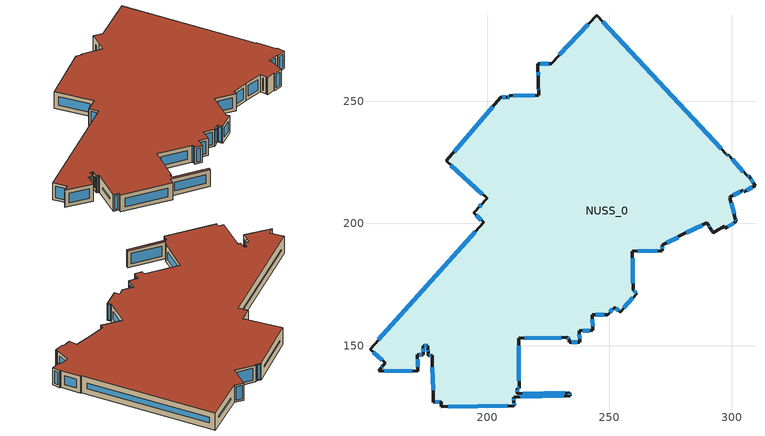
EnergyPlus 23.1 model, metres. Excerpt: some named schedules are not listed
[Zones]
NUSS_0
 floor outside (90.1-2019 Nonresidential CZ 0 Exterior Floor (Mass)): 212.43,130.4 233.89,130.82 233.92,129.52 210.98,129.03 211,126.92 211.06,125.4 181.29,125.03 181.34,127.05 178.02,126.95 177.53,146.03 175.88,145.98 175.81,150.01 173.82,149.97 173.85,146.31 171.54,146.22 171.71,139.51 155.67,139.72 158.32,142.97 152.12,148.59 198.61,200.5 194.57,204.29 199.98,210.22 183.21,225.63 205.69,251.58 208.18,251.55 209,251.56 209.01,252.18 221.12,252.46 220.8,265.38 226.17,265.28 244.76,285.19 298.17,227.85 298.54,228.11 306.54,219.26 307.05,219.42 309.58,215.47 305.01,212.9 304.72,213.67 299.39,210.87 299.23,210.58 301.6,201.94 301.92,200.86 297.34,198.08 297.01,198.79 293.62,196.86 292.45,196.22 291.76,197.36 289.93,200.26 279.66,195.3 271.88,191.21 271.7,191.2 271.74,188.78 259.45,188.7 259.71,172.76 261.27,171.35 254.37,163.77 252.13,165.79 249.38,162.71 243.03,162.64 243.22,156.25 237.74,156.15 237.86,151.38 233.6,151.34 233.59,152.69 232.87,153.4 212.9,153.09 213.06,132.59 212.4,132.59 z3.6
 wall outside (90.1-2019 Nonresidential CZ 0 Exterior Wall (Mass)): 297.01,198.79 297.34,198.08 301.92,200.86 301.6,201.94 299.23,210.58 299.39,210.87 304.72,213.67 305.01,212.9 309.58,215.47 307.05,219.42 306.54,219.26 298.54,228.11 298.17,227.85 244.76,285.19 226.17,265.28 220.8,265.38 221,257.15 221.12,252.46 209.01,252.18 209,251.56 208.18,251.55 205.69,251.58 183.21,225.63 199.98,210.22 194.57,204.29 198.61,200.5 152.12,148.59 158.32,142.97 155.67,139.72 171.71,139.51 171.54,146.22 173.85,146.31 173.82,149.97 175.81,150.01 175.88,145.98 177.53,146.03 178.02,126.95 181.34,127.05 181.29,125.03 211.06,125.4 211,126.92 210.98,129.03 233.92,129.52 233.89,130.82 212.43,130.4 212.4,132.59 213.06,132.59 212.9,153.09 232.87,153.4 233.59,152.69 233.6,151.34 237.86,151.38 237.74,156.15 243.22,156.25 243.03,162.64 249.38,162.71 252.13,165.79 254.37,163.77 261.27,171.35 259.71,172.76 259.45,188.7 271.74,188.78 271.7,191.2 271.88,191.21 279.66,195.3 289.93,200.26 291.76,197.36 292.45,196.22 z3.6:14.43; 292.45,196.22,3.6 293.62,196.86,3.6 297.01,198.79,3.6 297.01,198.79,14.43 293.62,196.86,14.43 292.45,196.22,14.43
 window (SinglePaneClr): 212.42,131.11 212.41,131.87 z4.32:13.71; 212.6,132.59 212.87,132.59 z3.79:14.24; 213.04,135.68 212.92,150 z6.69:11.34; 215.41,153.13 230.35,153.36 z6.12:11.91; 233.08,153.19 233.38,152.89 z3.89:14.14; 233.59,152.05 233.6,151.98 z4.24:13.8; 234.67,151.35 236.79,151.37 z4.67:13.36; 237.82,152.8 237.78,154.74 z5.02:13.01; 239.04,156.18 241.93,156.23 z4.9:13.13; 243.17,158.02 243.09,160.87 z5.37:12.66; 244.48,162.66 247.94,162.7 z5.04:12.99; 250.22,163.65 251.3,164.85 z4.86:13.17; 252.73,165.25 253.78,164.31 z4.4:13.63; 255.97,165.53 259.67,169.59 z5.98:12.05; 260.92,171.67 260.06,172.44 z4.08:13.95; 259.66,175.64 259.5,185.83 z6.47:11.56; 261.57,188.72 269.62,188.77 z5.71:12.32; 271.72,189.57 271.71,190.42 z4.39:13.65; 271.75,191.2 271.82,191.21 z3.65:14.38; 273.45,192.03 278.08,194.47 z5.38:12.65; 281.5,196.19 288.09,199.37 z5.64:12.39; 290.78,198.92 290.91,198.71 z5.19:12.84; 292.09,196.82 292.13,196.76 / 172.17,146.25 173.22,146.29 z4.23:13.8; 297.16,198.45 297.18,198.41 z3.97:14.06; 298.43,198.74 300.83,200.2 z4.88:13.15; 301.81,201.23 301.71,201.57 z3.98:14.05; 301.01,204.07 299.81,208.45 z5.81:12.22; 299.29,210.68 299.34,210.77 z3.72:14.31; 300.62,211.52 303.49,213.03 z4.99:13.04; 304.86,213.31 304.87,213.27 z3.99:14.04; 306.1,213.52 308.48,214.86 z4.86:13.18; 308.82,216.65 307.8,218.25 z5:13.03; 306.93,219.38 306.67,219.3 z3.73:14.3; 304.82,221.16 300.26,226.21 z6.17:11.86; 298.45,228.05 298.26,227.91 z3.71:14.32; 295.7,230.5 247.23,282.53 z7.23:10.81; 241.36,281.54 229.57,268.92 z8.59:9.44; 225.14,265.3 221.83,265.36 z4.63:13.4; 220.89,261.85 220.92,260.67 z7.12:10.91; 221.06,255 221.07,254.61 z5.75:12.28; 219.45,252.42 210.69,252.22 z5.27:12.76; 209.01,251.89 209.01,251.85 z3.9:14.13; 208.8,251.55 208.38,251.55 z3.8:14.23; 207.63,251.56 206.24,251.57 / 174.37,149.98 175.26,150 z4.15:13.88; 202.39,247.78 186.5,229.43 z8.63:9.4; 185.13,223.86 198.06,211.99 / 213.59,129.09 231.31,129.46 z6.21:11.82; 197.65,207.67 196.9,206.85 z7.06:10.97; 195.52,203.39 197.65,201.39 z4.91:13.12; 195.2,196.7 155.52,152.39 z8.7:9.33; 153.4,147.43 157.04,144.13 z5.33:12.7; 157.1,141.47 156.89,141.22 z5.54:12.5; 158.02,139.69 169.36,139.54 z5.95:12.08; 171.66,141.34 171.58,144.39 z5.43:12.6; 173.84,147.45 173.83,148.83 z4.73:13.3; 175.84,148.15 175.84,147.84 z5.46:12.57; 176.34,145.99 177.06,146.01 z4.07:13.97; 177.65,141.17 177.89,131.81 z8.46:9.57; 178.89,126.98 180.47,127.03 z4.47:13.56; 181.32,126.1 181.31,125.98 z4.55:13.48; 184.05,125.06 208.3,125.37 z6.36:11.67; 211.04,125.91 211.02,126.41 z4.11:13.92; 211,127.61 210.99,128.34 z4.29:13.74; 233.91,129.96 233.9,130.38 z4.04:13.99; 231.83,130.78 214.49,130.44 z5.66:12.37
 roof outside (90.1-2019 Nonresidential CZ 0 Exterior Roof (Mass)): 212.43,130.4 212.4,132.59 213.06,132.59 212.9,153.09 232.87,153.4 233.59,152.69 233.6,151.34 237.86,151.38 237.74,156.15 243.22,156.25 243.03,162.64 249.38,162.71 252.13,165.79 254.37,163.77 261.27,171.35 259.71,172.76 259.45,188.7 271.74,188.78 271.7,191.2 271.88,191.21 279.66,195.3 289.93,200.26 291.76,197.36 292.45,196.22 293.62,196.86 297.01,198.79 297.34,198.08 301.92,200.86 301.6,201.94 299.23,210.58 299.39,210.87 304.72,213.67 305.01,212.9 309.58,215.47 307.05,219.42 306.54,219.26 298.54,228.11 298.17,227.85 244.76,285.19 226.17,265.28 220.8,265.38 221.12,252.46 209.01,252.18 209,251.56 208.18,251.55 205.69,251.58 183.21,225.63 199.98,210.22 194.57,204.29 198.61,200.5 152.12,148.59 158.32,142.97 155.67,139.72 171.71,139.51 171.54,146.22 173.85,146.31 173.82,149.97 175.81,150.01 175.88,145.98 177.53,146.03 178.02,126.95 181.34,127.05 181.29,125.03 211.06,125.4 211,126.92 210.98,129.03 233.92,129.52 233.89,130.82 z14.43
[Site:GroundTemperature:BuildingSurface]
18, 18, 18, 18, 18, 18, 18, 18, 18, 18, 18, 18
[Site:GroundReflectance]
0.2, 0.2, 0.2, 0.2, 0.2, 0.2, 0.2, 0.2, 0.2, 0.2, 0.2, 0.2
[Site:GroundReflectance:SnowModifier]
1, 1
[Site:WeatherStation]
Wind Sensor Height Above Ground {m}=10; Wind Speed Profile Exponent=0.22; Wind Speed Profile Boundary Layer Thickness {m}=370; Air Temperature Sensor Height Above Ground {m}=1.5
[SizingPeriod:WeatherFileConditionType] Use Weather File Daylight Saving Period=No; Use Weather File Rain and Snow Indicators=No
Name | Period Selection | Day Type
Extreme Summer Weather Period for Design | SummerExtreme | SummerDesignDay
Extreme Winter Weather Period for Design | WinterExtreme | WinterDesignDay
[Building]
Building: North Axis {deg}=0; Terrain=Suburbs; Loads Convergence Tolerance Value=0.04; Temperature Convergence Tolerance Value {deltaC}=0.25; Solar Distribution=FullExterior; Maximum Number of Warmup Days=30; Minimum Number of Warmup Days=7
[Construction]
90.1-2019 Nonresidential CZ 0 Exterior Floor (Mass): Stucco_0.025_90.1-2019 Nonresidential CZ 0 Exterior Floor (Mass), Mineral Wool_0.005244967487677573_90.1-2019 Nonresidential CZ 0 Exterior Floor (Mass), Concrete_0.102_90.1-2019 Nonresidential CZ 0 Exterior Floor (Mass), Carpet_0.02_90.1-2019 Nonresidential CZ 0 Exterior Floor (Mass)
90.1-2019 Nonresidential CZ 0 Exterior Wall (Mass): Stucco_0.025_90.1-2019 Nonresidential CZ 0 Exterior Wall (Mass), Concrete_0.203_90.1-2019 Nonresidential CZ 0 Exterior Wall (Mass), Mineral Wool_0.006340168156952033_90.1-2019 Nonresidential CZ 0 Exterior Wall (Mass), Plaster_0.013_90.1-2019 Nonresidential CZ 0 Exterior Wall (Mass)
90.1-2019 Nonresidential CZ 0 Exterior Roof (Mass): Vaporpermeable Felt_0.003_90.1-2019 Nonresidential CZ 0 Exterior Roof (Mass), XPS Board_0.14713995500631277_90.1-2019 Nonresidential CZ 0 Exterior Roof (Mass), Concrete_0.203_90.1-2019 Nonresidential CZ 0 Exterior Roof (Mass), Acoustic Tile_0.005_90.1-2019 Nonresidential CZ 0 Exterior Roof (Mass)
SinglePaneClr: SinglePaneClrWindow
[Material]
Stucco_0.025_90.1-2019 Nonresidential CZ 0 Exterior Floor (Mass): Roughness=Smooth; @90.1-2019 Nonresidential CZ 0 Exterior Floor (Mass):Stucco-Thickness@ [m]=0.025; @90.1-2019 Nonresidential CZ 0 Exterior Floor (Mass):Stucco-Conductivity@ [W/m-K]=0.72; @90.1-2019 Nonresidential CZ 0 Exterior Floor (Mass):Stucco-Density@ [kg/m3]=1856; @90.1-2019 Nonresidential CZ 0 Exterior Floor (Mass):Stucco-SpecificHeat@ [J/kg-K]=840; @90.1-2019 Nonresidential CZ 0 Exterior Floor (Mass):Stucco-ThermalEmittance@=0.9; @90.1-2019 Nonresidential CZ 0 Exterior Floor (Mass):Stucco-SolarAbsorptance@=0.7; @90.1-2019 Nonresidential CZ 0 Exterior Floor (Mass):Stucco-VisibleAbsorptance@=0.7
Mineral Wool_0.005244967487677573_90.1-2019 Nonresidential CZ 0 Exterior Floor (Mass): Roughness=Rough; @90.1-2019 Nonresidential CZ 0 Exterior Floor (Mass):Mineral Wool-Thickness@ [m]=0.00524497; @90.1-2019 Nonresidential CZ 0 Exterior Floor (Mass):Mineral Wool-Conductivity@ [W/m-K]=0.041; @90.1-2019 Nonresidential CZ 0 Exterior Floor (Mass):Mineral Wool-Density@ [kg/m3]=155; @90.1-2019 Nonresidential CZ 0 Exterior Floor (Mass):Mineral Wool-SpecificHeat@ [J/kg-K]=1130; @90.1-2019 Nonresidential CZ 0 Exterior Floor (Mass):Mineral Wool-ThermalEmittance@=0.9; @90.1-2019 Nonresidential CZ 0 Exterior Floor (Mass):Mineral Wool-SolarAbsorptance@=0.7; @90.1-2019 Nonresidential CZ 0 Exterior Floor (Mass):Mineral Wool-VisibleAbsorptance@=0.7
Concrete_0.102_90.1-2019 Nonresidential CZ 0 Exterior Floor (Mass): Roughness=Rough; @90.1-2019 Nonresidential CZ 0 Exterior Floor (Mass):Concrete-Thickness@ [m]=0.102; @90.1-2019 Nonresidential CZ 0 Exterior Floor (Mass):Concrete-Conductivity@ [W/m-K]=2; @90.1-2019 Nonresidential CZ 0 Exterior Floor (Mass):Concrete-Density@ [kg/m3]=2400; @90.1-2019 Nonresidential CZ 0 Exterior Floor (Mass):Concrete-SpecificHeat@ [J/kg-K]=950; @90.1-2019 Nonresidential CZ 0 Exterior Floor (Mass):Concrete-ThermalEmittance@=0.9; @90.1-2019 Nonresidential CZ 0 Exterior Floor (Mass):Concrete-SolarAbsorptance@=0.7; @90.1-2019 Nonresidential CZ 0 Exterior Floor (Mass):Concrete-VisibleAbsorptance@=0.7
Carpet_0.02_90.1-2019 Nonresidential CZ 0 Exterior Floor (Mass): Roughness=MediumRough; @90.1-2019 Nonresidential CZ 0 Exterior Floor (Mass):Carpet-Thickness@ [m]=0.02; @90.1-2019 Nonresidential CZ 0 Exterior Floor (Mass):Carpet-Conductivity@ [W/m-K]=0.06; @90.1-2019 Nonresidential CZ 0 Exterior Floor (Mass):Carpet-Density@ [kg/m3]=288; @90.1-2019 Nonresidential CZ 0 Exterior Floor (Mass):Carpet-SpecificHeat@ [J/kg-K]=1380; @90.1-2019 Nonresidential CZ 0 Exterior Floor (Mass):Carpet-ThermalEmittance@=0.9; @90.1-2019 Nonresidential CZ 0 Exterior Floor (Mass):Carpet-SolarAbsorptance@=0.7; @90.1-2019 Nonresidential CZ 0 Exterior Floor (Mass):Carpet-VisibleAbsorptance@=0.7
Stucco_0.025_90.1-2019 Nonresidential CZ 0 Exterior Wall (Mass): Roughness=Smooth; @90.1-2019 Nonresidential CZ 0 Exterior Wall (Mass):Stucco-Thickness@ [m]=0.025; @90.1-2019 Nonresidential CZ 0 Exterior Wall (Mass):Stucco-Conductivity@ [W/m-K]=0.72; @90.1-2019 Nonresidential CZ 0 Exterior Wall (Mass):Stucco-Density@ [kg/m3]=1856; @90.1-2019 Nonresidential CZ 0 Exterior Wall (Mass):Stucco-SpecificHeat@ [J/kg-K]=840; @90.1-2019 Nonresidential CZ 0 Exterior Wall (Mass):Stucco-ThermalEmittance@=0.9; @90.1-2019 Nonresidential CZ 0 Exterior Wall (Mass):Stucco-SolarAbsorptance@=0.7; @90.1-2019 Nonresidential CZ 0 Exterior Wall (Mass):Stucco-VisibleAbsorptance@=0.7
Concrete_0.203_90.1-2019 Nonresidential CZ 0 Exterior Wall (Mass): Roughness=Rough; @90.1-2019 Nonresidential CZ 0 Exterior Wall (Mass):Concrete-Thickness@ [m]=0.203; @90.1-2019 Nonresidential CZ 0 Exterior Wall (Mass):Concrete-Conductivity@ [W/m-K]=2; @90.1-2019 Nonresidential CZ 0 Exterior Wall (Mass):Concrete-Density@ [kg/m3]=2400; @90.1-2019 Nonresidential CZ 0 Exterior Wall (Mass):Concrete-SpecificHeat@ [J/kg-K]=950; @90.1-2019 Nonresidential CZ 0 Exterior Wall (Mass):Concrete-ThermalEmittance@=0.9; @90.1-2019 Nonresidential CZ 0 Exterior Wall (Mass):Concrete-SolarAbsorptance@=0.7; @90.1-2019 Nonresidential CZ 0 Exterior Wall (Mass):Concrete-VisibleAbsorptance@=0.7
Mineral Wool_0.006340168156952033_90.1-2019 Nonresidential CZ 0 Exterior Wall (Mass): Roughness=Rough; @90.1-2019 Nonresidential CZ 0 Exterior Wall (Mass):Mineral Wool-Thickness@ [m]=0.00634017; @90.1-2019 Nonresidential CZ 0 Exterior Wall (Mass):Mineral Wool-Conductivity@ [W/m-K]=0.041; @90.1-2019 Nonresidential CZ 0 Exterior Wall (Mass):Mineral Wool-Density@ [kg/m3]=155; @90.1-2019 Nonresidential CZ 0 Exterior Wall (Mass):Mineral Wool-SpecificHeat@ [J/kg-K]=1130; @90.1-2019 Nonresidential CZ 0 Exterior Wall (Mass):Mineral Wool-ThermalEmittance@=0.9; @90.1-2019 Nonresidential CZ 0 Exterior Wall (Mass):Mineral Wool-SolarAbsorptance@=0.7; @90.1-2019 Nonresidential CZ 0 Exterior Wall (Mass):Mineral Wool-VisibleAbsorptance@=0.7
Plaster_0.013_90.1-2019 Nonresidential CZ 0 Exterior Wall (Mass): Roughness=Rough; @90.1-2019 Nonresidential CZ 0 Exterior Wall (Mass):Plaster-Thickness@ [m]=0.013; @90.1-2019 Nonresidential CZ 0 Exterior Wall (Mass):Plaster-Conductivity@ [W/m-K]=1; @90.1-2019 Nonresidential CZ 0 Exterior Wall (Mass):Plaster-Density@ [kg/m3]=2000; @90.1-2019 Nonresidential CZ 0 Exterior Wall (Mass):Plaster-SpecificHeat@ [J/kg-K]=1130; @90.1-2019 Nonresidential CZ 0 Exterior Wall (Mass):Plaster-ThermalEmittance@=0.9; @90.1-2019 Nonresidential CZ 0 Exterior Wall (Mass):Plaster-SolarAbsorptance@=0.7; @90.1-2019 Nonresidential CZ 0 Exterior Wall (Mass):Plaster-VisibleAbsorptance@=0.7
Vaporpermeable Felt_0.003_90.1-2019 Nonresidential CZ 0 Exterior Roof (Mass): Roughness=Rough; @90.1-2019 Nonresidential CZ 0 Exterior Roof (Mass):Vaporpermeable Felt-Thickness@ [m]=0.003; @90.1-2019 Nonresidential CZ 0 Exterior Roof (Mass):Vaporpermeable Felt-Conductivity@ [W/m-K]=0.909091; @90.1-2019 Nonresidential CZ 0 Exterior Roof (Mass):Vaporpermeable Felt-Density@ [kg/m3]=0.5; @90.1-2019 Nonresidential CZ 0 Exterior Roof (Mass):Vaporpermeable Felt-SpecificHeat@ [J/kg-K]=1800; @90.1-2019 Nonresidential CZ 0 Exterior Roof (Mass):Vaporpermeable Felt-ThermalEmittance@=0.9; @90.1-2019 Nonresidential CZ 0 Exterior Roof (Mass):Vaporpermeable Felt-SolarAbsorptance@=0.7; @90.1-2019 Nonresidential CZ 0 Exterior Roof (Mass):Vaporpermeable Felt-VisibleAbsorptance@=0.7
XPS Board_0.14713995500631277_90.1-2019 Nonresidential CZ 0 Exterior Roof (Mass): Roughness=Rough; @90.1-2019 Nonresidential CZ 0 Exterior Roof (Mass):XPS Board-Thickness@ [m]=0.14714; @90.1-2019 Nonresidential CZ 0 Exterior Roof (Mass):XPS Board-Conductivity@ [W/m-K]=0.034; @90.1-2019 Nonresidential CZ 0 Exterior Roof (Mass):XPS Board-Density@ [kg/m3]=35; @90.1-2019 Nonresidential CZ 0 Exterior Roof (Mass):XPS Board-SpecificHeat@ [J/kg-K]=1400; @90.1-2019 Nonresidential CZ 0 Exterior Roof (Mass):XPS Board-ThermalEmittance@=0.9; @90.1-2019 Nonresidential CZ 0 Exterior Roof (Mass):XPS Board-SolarAbsorptance@=0.7; @90.1-2019 Nonresidential CZ 0 Exterior Roof (Mass):XPS Board-VisibleAbsorptance@=0.7
Concrete_0.203_90.1-2019 Nonresidential CZ 0 Exterior Roof (Mass): Roughness=Rough; @90.1-2019 Nonresidential CZ 0 Exterior Roof (Mass):Concrete-Thickness@ [m]=0.203; @90.1-2019 Nonresidential CZ 0 Exterior Roof (Mass):Concrete-Conductivity@ [W/m-K]=2; @90.1-2019 Nonresidential CZ 0 Exterior Roof (Mass):Concrete-Density@ [kg/m3]=2400; @90.1-2019 Nonresidential CZ 0 Exterior Roof (Mass):Concrete-SpecificHeat@ [J/kg-K]=950; @90.1-2019 Nonresidential CZ 0 Exterior Roof (Mass):Concrete-ThermalEmittance@=0.9; @90.1-2019 Nonresidential CZ 0 Exterior Roof (Mass):Concrete-SolarAbsorptance@=0.7; @90.1-2019 Nonresidential CZ 0 Exterior Roof (Mass):Concrete-VisibleAbsorptance@=0.7
Acoustic Tile_0.005_90.1-2019 Nonresidential CZ 0 Exterior Roof (Mass): Roughness=MediumSmooth; @90.1-2019 Nonresidential CZ 0 Exterior Roof (Mass):Acoustic Tile-Thickness@ [m]=0.005; @90.1-2019 Nonresidential CZ 0 Exterior Roof (Mass):Acoustic Tile-Conductivity@ [W/m-K]=0.06; @90.1-2019 Nonresidential CZ 0 Exterior Roof (Mass):Acoustic Tile-Density@ [kg/m3]=368; @90.1-2019 Nonresidential CZ 0 Exterior Roof (Mass):Acoustic Tile-SpecificHeat@ [J/kg-K]=590; @90.1-2019 Nonresidential CZ 0 Exterior Roof (Mass):Acoustic Tile-ThermalEmittance@=0.9; @90.1-2019 Nonresidential CZ 0 Exterior Roof (Mass):Acoustic Tile-SolarAbsorptance@=0.7; @90.1-2019 Nonresidential CZ 0 Exterior Roof (Mass):Acoustic Tile-VisibleAbsorptance@=0.7
[WindowMaterial:SimpleGlazingSystem]
SinglePaneClrWindow: @SinglePaneClr-UValue@=5.894; @SinglePaneClr-SolarHeatGainCoefficient@=0.905; @SinglePaneClr-VisibleTransmittance@=0.913
[Zone]
NUSS_0: Rotation [deg]=0; Type=1; Multiplier=1; Volume [m3]=123840; Area [m2]=11434.9; Zone Inside Convection Algorithm=TARP; Zone Outside Convection Algorithm=DOE-2
[People]
People NUSS_0: Zone or ZoneList=NUSS_0; OccupancySchedule=NECB-A-Occupancy; Number of People Calculation Method=People/Area; PeopleDensity [person/m2]=0.15; Fraction Radiant=0.3; Sensible Heat Fraction=AUTOCALCULATE; Activity Level Schedule=NUSS_0PeopleActivity; Carbon Dioxide Generation Rate [m3/s-W]=3.82E-08; Enable ASHRAE 55 Comfort Warnings=No; Mean Radiant Temperature Calculation Type=ZoneAveraged; Work Efficiency Schedule=NUSS_0WorkEfficiency; Clothing Insulation Calculation Method=DynamicClothingModelASHRAE55; Air Velocity Schedule=AirSpeed 0; Thermal Comfort Model 1 Type=AdaptiveASH55; Thermal Comfort Model 2 Type=Pierce; Thermal Comfort Model 3 Type=Fanger
[ElectricEquipment]
NUSS_0 Equipment: Zone or ZoneList=NUSS_0; EquipmentAvailibilitySchedule=NECB-A-Electric-Equipment; Design Level Calculation Method=Watts/Area; EquipmentPowerDensity [W/m2]=15; Fraction Latent=0; Fraction Radiant=.2; Fraction Lost=0
[Lights]
NUSS_0 General lighting: Zone or ZoneList=NUSS_0; LightsAvailibilitySchedule=NECB-A-Lighting; Design Level Calculation Method=Watts/Area; LightingPowerDensity [W/m2]=15; Return Air Fraction=0; Fraction Radiant=.42; Fraction Visible=.18; Fraction Replaceable=1
[ZoneVentilation:WindandStackOpenArea]
NUSS_0NatVent_Buoy: Zone=NUSS_0; Opening Area {m2}=1475.02; Opening Area Fraction Schedule=NatVentAvail_NUSS_0; Opening Effectiveness=0; Effective Angle {deg}=0; Height Difference {m}=1.51463; Discharge Coefficient for Opening=0.6; Minimum Indoor Temperature {C}=22; Maximum Indoor Temperature {C}=100; Delta Temperature {deltaC}=1; Minimum Outdoor Temperature {C}=0; Maximum Outdoor Temperature {C}=30; Maximum Wind Speed {m/s}=40
[ZoneInfiltration:DesignFlowRate]
NUSS_0Infiltration: Zone or ZoneList=NUSS_0; Schedule=On; Design Flow Rate Calculation Method=Flow/ExteriorArea; Flow per Exterior Surface Area [m3/s-m2]=0.00056896; @NUSS_0-InfiltrationConstantCoefficient@=1; @NUSS_0-InfiltrationTemperatureCoefficient@=0; @NUSS_0-InfiltrationWindVelocityCoefficient@=0; @NUSS_0-InfiltrationWindVelocitySquaredCoefficient@=0
[Zone equipment]
NUSS_0: NUSS_0 Ideal Loads Air
[Sizing:Zone]
NUSS_0: Zone Cooling Design Supply Air Temperature Input Method=SupplyAirTemperature; Zone Cooling Design Supply Air Temperature {C}=12; Zone Heating Design Supply Air Temperature Input Method=SupplyAirTemperature; Zone Heating Design Supply Air Temperature {C}=35; Zone Cooling Design Supply Air Humidity Ratio {kgWater/kgDryAir}=0.009; Zone Heating Design Supply Air Humidity Ratio {kgWater/kgDryAir}=0.004; Design Specification Outdoor Air Object=NUSS_0MinFreshAir; Zone Heating Sizing Factor=1.15; Zone Cooling Sizing Factor=1.15; Cooling Design Air Flow Method=DesignDay; Heating Design Air Flow Method=DesignDay
[ZoneControl:Thermostat]
NUSS_0 Thermostat: Zone or ZoneList=NUSS_0; Control Type Schedule=NUSS_0_ZoneControlTypeSched; Control 1=Dual Setpoint - Zone NUSS_0
[ThermostatSetpoint:DualSetpoint]
Dual Setpoint - Zone NUSS_0: Heating Setpoint Temperature Schedule=NUSS_0Heating_SP_Sch; Cooling Setpoint Temperature Schedule=NUSS_0Cooling_SP_Sch
[DesignSpecification:OutdoorAir]
NUSS_0MinFreshAir: Outdoor Air Method=Sum; @NUSS_0-MinFreshAirPerson@ [m3/s-person]=0.00235975; @NUSS_0-MinFreshAirArea@ [m3/s-m2]=0.000304802; MechVentSchedule=AllOn
[Schedule:Constant]
On: 1
AirSpeed 0: 0
NUSS_0PeopleActivity: Any Number, 125.28
NUSS_0WorkEfficiency: Any Number, 0
NUSS_0_ZoneControlTypeSched: 4
[Schedule:Year]
NECB-A-Occupancy: Fraction, NECB-A-Occupancy_0, 1, 1, 1, 7, NECB-A-Occupancy_1, 1, 8, 1, 14, NECB-A-Occupancy_2, 1, 15, 1, 21, NECB-A-Occupancy_3, 1, 22, 1, 28, NECB-A-Occupancy_4, 1, 29, 2, 4, NECB-A-Occupancy_5, 2, 5, 2, 11, NECB-A-Occupancy_6, 2, 12, 2, 18, NECB-A-Occupancy_7, 2, 19, 2, 25, NECB-A-Occupancy_8, 2, 26, 3, 4, NECB-A-Occupancy_9, 3, 5, 3, 11, NECB-A-Occupancy_10, 3, 12, 3, 18, NECB-A-Occupancy_11, 3, 19, 3, 25, NECB-A-Occupancy_12, 3, 26, 4, 1, NECB-A-Occupancy_13, 4, 2, 4, 8, NECB-A-Occupancy_14, 4, 9, 4, 15, NECB-A-Occupancy_15, 4, 16, 4, 22, NECB-A-Occupancy_16, 4, 23, 4, 29, NECB-A-Occupancy_17, 4, 30, 5, 6, NECB-A-Occupancy_18, 5, 7, 5, 13, NECB-A-Occupancy_19, 5, 14, 5, 20, NECB-A-Occupancy_20, 5, 21, 5, 27, NECB-A-Occupancy_21, 5, 28, 6, 3, NECB-A-Occupancy_22, 6, 4, 6, 10, NECB-A-Occupancy_23, 6, 11, 6, 17, NECB-A-Occupancy_24, 6, 18, 6, 24, NECB-A-Occupancy_25, 6, 25, 7, 1, NECB-A-Occupancy_26, 7, 2, 7, 8, NECB-A-Occupancy_27, 7, 9, 7, 15, NECB-A-Occupancy_28, 7, 16, 7, 22, NECB-A-Occupancy_29, 7, 23, 7, 29, NECB-A-Occupancy_30, 7, 30, 8, 5, NECB-A-Occupancy_31, 8, 6, 8, 12, NECB-A-Occupancy_32, 8, 13, 8, 19, NECB-A-Occupancy_33, 8, 20, 8, 26, NECB-A-Occupancy_34, 8, 27, 9, 2, NECB-A-Occupancy_35, 9, 3, 9, 9, NECB-A-Occupancy_36, 9, 10, 9, 16, NECB-A-Occupancy_37, 9, 17, 9, 23, NECB-A-Occupancy_38, 9, 24, 9, 30, NECB-A-Occupancy_39, 10, 1, 10, 7, NECB-A-Occupancy_40, 10, 8, 10, 14, NECB-A-Occupancy_41, 10, 15, 10, 21, NECB-A-Occupancy_42, 10, 22, 10, 28, NECB-A-Occupancy_43, 10, 29, 11, 4, NECB-A-Occupancy_44, 11, 5, 11, 11, NECB-A-Occupancy_45, 11, 12, 11, 18, NECB-A-Occupancy_46, 11, 19, 11, 25, NECB-A-Occupancy_47, 11, 26, 12, 2, NECB-A-Occupancy_48, 12, 3, 12, 9, NECB-A-Occupancy_49, 12, 10, 12, 16, NECB-A-Occupancy_50, 12, 17, 12, 23, NECB-A-Occupancy_51, 12, 24, 12, 30, NECB-A-Occupancy_52, 12, 31, 12, 31
NECB-A-Lighting: Fraction, NECB-A-Lighting_0, 1, 1, 1, 7, NECB-A-Lighting_1, 1, 8, 1, 14, NECB-A-Lighting_2, 1, 15, 1, 21, NECB-A-Lighting_3, 1, 22, 1, 28, NECB-A-Lighting_4, 1, 29, 2, 4, NECB-A-Lighting_5, 2, 5, 2, 11, NECB-A-Lighting_6, 2, 12, 2, 18, NECB-A-Lighting_7, 2, 19, 2, 25, NECB-A-Lighting_8, 2, 26, 3, 4, NECB-A-Lighting_9, 3, 5, 3, 11, NECB-A-Lighting_10, 3, 12, 3, 18, NECB-A-Lighting_11, 3, 19, 3, 25, NECB-A-Lighting_12, 3, 26, 4, 1, NECB-A-Lighting_13, 4, 2, 4, 8, NECB-A-Lighting_14, 4, 9, 4, 15, NECB-A-Lighting_15, 4, 16, 4, 22, NECB-A-Lighting_16, 4, 23, 4, 29, NECB-A-Lighting_17, 4, 30, 5, 6, NECB-A-Lighting_18, 5, 7, 5, 13, NECB-A-Lighting_19, 5, 14, 5, 20, NECB-A-Lighting_20, 5, 21, 5, 27, NECB-A-Lighting_21, 5, 28, 6, 3, NECB-A-Lighting_22, 6, 4, 6, 10, NECB-A-Lighting_23, 6, 11, 6, 17, NECB-A-Lighting_24, 6, 18, 6, 24, NECB-A-Lighting_25, 6, 25, 7, 1, NECB-A-Lighting_26, 7, 2, 7, 8, NECB-A-Lighting_27, 7, 9, 7, 15, NECB-A-Lighting_28, 7, 16, 7, 22, NECB-A-Lighting_29, 7, 23, 7, 29, NECB-A-Lighting_30, 7, 30, 8, 5, NECB-A-Lighting_31, 8, 6, 8, 12, NECB-A-Lighting_32, 8, 13, 8, 19, NECB-A-Lighting_33, 8, 20, 8, 26, NECB-A-Lighting_34, 8, 27, 9, 2, NECB-A-Lighting_35, 9, 3, 9, 9, NECB-A-Lighting_36, 9, 10, 9, 16, NECB-A-Lighting_37, 9, 17, 9, 23, NECB-A-Lighting_38, 9, 24, 9, 30, NECB-A-Lighting_39, 10, 1, 10, 7, NECB-A-Lighting_40, 10, 8, 10, 14, NECB-A-Lighting_41, 10, 15, 10, 21, NECB-A-Lighting_42, 10, 22, 10, 28, NECB-A-Lighting_43, 10, 29, 11, 4, NECB-A-Lighting_44, 11, 5, 11, 11, NECB-A-Lighting_45, 11, 12, 11, 18, NECB-A-Lighting_46, 11, 19, 11, 25, NECB-A-Lighting_47, 11, 26, 12, 2, NECB-A-Lighting_48, 12, 3, 12, 9, NECB-A-Lighting_49, 12, 10, 12, 16, NECB-A-Lighting_50, 12, 17, 12, 23, NECB-A-Lighting_51, 12, 24, 12, 30, NECB-A-Lighting_52, 12, 31, 12, 31
NECB-A-Electric-Equipment: Fraction, NECB-A-Electric-Equipment_0, 1, 1, 1, 7, NECB-A-Electric-Equipment_1, 1, 8, 1, 14, NECB-A-Electric-Equipment_2, 1, 15, 1, 21, NECB-A-Electric-Equipment_3, 1, 22, 1, 28, NECB-A-Electric-Equipment_4, 1, 29, 2, 4, NECB-A-Electric-Equipment_5, 2, 5, 2, 11, NECB-A-Electric-Equipment_6, 2, 12, 2, 18, NECB-A-Electric-Equipment_7, 2, 19, 2, 25, NECB-A-Electric-Equipment_8, 2, 26, 3, 4, NECB-A-Electric-Equipment_9, 3, 5, 3, 11, NECB-A-Electric-Equipment_10, 3, 12, 3, 18, NECB-A-Electric-Equipment_11, 3, 19, 3, 25, NECB-A-Electric-Equipment_12, 3, 26, 4, 1, NECB-A-Electric-Equipment_13, 4, 2, 4, 8, NECB-A-Electric-Equipment_14, 4, 9, 4, 15, NECB-A-Electric-Equipment_15, 4, 16, 4, 22, NECB-A-Electric-Equipment_16, 4, 23, 4, 29, NECB-A-Electric-Equipment_17, 4, 30, 5, 6, NECB-A-Electric-Equipment_18, 5, 7, 5, 13, NECB-A-Electric-Equipment_19, 5, 14, 5, 20, NECB-A-Electric-Equipment_20, 5, 21, 5, 27, NECB-A-Electric-Equipment_21, 5, 28, 6, 3, NECB-A-Electric-Equipment_22, 6, 4, 6, 10, NECB-A-Electric-Equipment_23, 6, 11, 6, 17, NECB-A-Electric-Equipment_24, 6, 18, 6, 24, NECB-A-Electric-Equipment_25, 6, 25, 7, 1, NECB-A-Electric-Equipment_26, 7, 2, 7, 8, NECB-A-Electric-Equipment_27, 7, 9, 7, 15, NECB-A-Electric-Equipment_28, 7, 16, 7, 22, NECB-A-Electric-Equipment_29, 7, 23, 7, 29, NECB-A-Electric-Equipment_30, 7, 30, 8, 5, NECB-A-Electric-Equipment_31, 8, 6, 8, 12, NECB-A-Electric-Equipment_32, 8, 13, 8, 19, NECB-A-Electric-Equipment_33, 8, 20, 8, 26, NECB-A-Electric-Equipment_34, 8, 27, 9, 2, NECB-A-Electric-Equipment_35, 9, 3, 9, 9, NECB-A-Electric-Equipment_36, 9, 10, 9, 16, NECB-A-Electric-Equipment_37, 9, 17, 9, 23, NECB-A-Electric-Equipment_38, 9, 24, 9, 30, NECB-A-Electric-Equipment_39, 10, 1, 10, 7, NECB-A-Electric-Equipment_40, 10, 8, 10, 14, NECB-A-Electric-Equipment_41, 10, 15, 10, 21, NECB-A-Electric-Equipment_42, 10, 22, 10, 28, NECB-A-Electric-Equipment_43, 10, 29, 11, 4, NECB-A-Electric-Equipment_44, 11, 5, 11, 11, NECB-A-Electric-Equipment_45, 11, 12, 11, 18, NECB-A-Electric-Equipment_46, 11, 19, 11, 25, NECB-A-Electric-Equipment_47, 11, 26, 12, 2, NECB-A-Electric-Equipment_48, 12, 3, 12, 9, NECB-A-Electric-Equipment_49, 12, 10, 12, 16, NECB-A-Electric-Equipment_50, 12, 17, 12, 23, NECB-A-Electric-Equipment_51, 12, 24, 12, 30, NECB-A-Electric-Equipment_52, 12, 31, 12, 31
NatVentAvail_NUSS_0: Fraction, NatVentAvail_NUSS_0_0, 1, 1, 1, 7, NatVentAvail_NUSS_0_1, 1, 8, 1, 14, NatVentAvail_NUSS_0_2, 1, 15, 1, 21, NatVentAvail_NUSS_0_3, 1, 22, 1, 28, NatVentAvail_NUSS_0_4, 1, 29, 2, 4, NatVentAvail_NUSS_0_5, 2, 5, 2, 11, NatVentAvail_NUSS_0_6, 2, 12, 2, 18, NatVentAvail_NUSS_0_7, 2, 19, 2, 25, NatVentAvail_NUSS_0_8, 2, 26, 3, 4, NatVentAvail_NUSS_0_9, 3, 5, 3, 11, NatVentAvail_NUSS_0_10, 3, 12, 3, 18, NatVentAvail_NUSS_0_11, 3, 19, 3, 25, NatVentAvail_NUSS_0_12, 3, 26, 4, 1, NatVentAvail_NUSS_0_13, 4, 2, 4, 8, NatVentAvail_NUSS_0_14, 4, 9, 4, 15, NatVentAvail_NUSS_0_15, 4, 16, 4, 22, NatVentAvail_NUSS_0_16, 4, 23, 4, 29, NatVentAvail_NUSS_0_17, 4, 30, 5, 6, NatVentAvail_NUSS_0_18, 5, 7, 5, 13, NatVentAvail_NUSS_0_19, 5, 14, 5, 20, NatVentAvail_NUSS_0_20, 5, 21, 5, 27, NatVentAvail_NUSS_0_21, 5, 28, 6, 3, NatVentAvail_NUSS_0_22, 6, 4, 6, 10, NatVentAvail_NUSS_0_23, 6, 11, 6, 17, NatVentAvail_NUSS_0_24, 6, 18, 6, 24, NatVentAvail_NUSS_0_25, 6, 25, 7, 1, NatVentAvail_NUSS_0_26, 7, 2, 7, 8, NatVentAvail_NUSS_0_27, 7, 9, 7, 15, NatVentAvail_NUSS_0_28, 7, 16, 7, 22, NatVentAvail_NUSS_0_29, 7, 23, 7, 29, NatVentAvail_NUSS_0_30, 7, 30, 8, 5, NatVentAvail_NUSS_0_31, 8, 6, 8, 12, NatVentAvail_NUSS_0_32, 8, 13, 8, 19, NatVentAvail_NUSS_0_33, 8, 20, 8, 26, NatVentAvail_NUSS_0_34, 8, 27, 9, 2, NatVentAvail_NUSS_0_35, 9, 3, 9, 9, NatVentAvail_NUSS_0_36, 9, 10, 9, 16, NatVentAvail_NUSS_0_37, 9, 17, 9, 23, NatVentAvail_NUSS_0_38, 9, 24, 9, 30, NatVentAvail_NUSS_0_39, 10, 1, 10, 7, NatVentAvail_NUSS_0_40, 10, 8, 10, 14, NatVentAvail_NUSS_0_41, 10, 15, 10, 21, NatVentAvail_NUSS_0_42, 10, 22, 10, 28, NatVentAvail_NUSS_0_43, 10, 29, 11, 4, NatVentAvail_NUSS_0_44, 11, 5, 11, 11, NatVentAvail_NUSS_0_45, 11, 12, 11, 18, NatVentAvail_NUSS_0_46, 11, 19, 11, 25, NatVentAvail_NUSS_0_47, 11, 26, 12, 2, NatVentAvail_NUSS_0_48, 12, 3, 12, 9, NatVentAvail_NUSS_0_49, 12, 10, 12, 16, NatVentAvail_NUSS_0_50, 12, 17, 12, 23, NatVentAvail_NUSS_0_51, 12, 24, 12, 30, NatVentAvail_NUSS_0_52, 12, 31, 12, 31
[Schedule:Week:Daily]
NECB-A-Occupancy_0; NECB-A-Occupancy_1; NECB-A-Occupancy_2; NECB-A-Occupancy_3; NECB-A-Occupancy_4; NECB-A-Occupancy_5; NECB-A-Occupancy_6; NECB-A-Occupancy_7; NECB-A-Occupancy_8; NECB-A-Occupancy_9; NECB-A-Occupancy_10; NECB-A-Occupancy_11; NECB-A-Occupancy_12; NECB-A-Occupancy_13; NECB-A-Occupancy_14; NECB-A-Occupancy_15; NECB-A-Occupancy_16; NECB-A-Occupancy_17; NECB-A-Occupancy_18; NECB-A-Occupancy_19; NECB-A-Occupancy_20; NECB-A-Occupancy_21; NECB-A-Occupancy_22; NECB-A-Occupancy_23; NECB-A-Occupancy_24; NECB-A-Occupancy_25; NECB-A-Occupancy_26; NECB-A-Occupancy_27; NECB-A-Occupancy_28; NECB-A-Occupancy_29; NECB-A-Occupancy_30; NECB-A-Occupancy_31; NECB-A-Occupancy_32; NECB-A-Occupancy_33; NECB-A-Occupancy_34; NECB-A-Occupancy_35; NECB-A-Occupancy_36; NECB-A-Occupancy_37; NECB-A-Occupancy_38; NECB-A-Occupancy_39; NECB-A-Occupancy_40; NECB-A-Occupancy_41; NECB-A-Occupancy_42; NECB-A-Occupancy_43; NECB-A-Occupancy_44; NECB-A-Occupancy_45; NECB-A-Occupancy_46; NECB-A-Occupancy_47; NECB-A-Occupancy_48; NECB-A-Occupancy_49; NECB-A-Occupancy_50; NECB-A-Occupancy_51: 98de71ae-98b6-41fe-a1b3-b9b9342848b0, 0640e9a3-2647-4210-926b-2e60614e7baf, 0640e9a3-2647-4210-926b-2e60614e7baf, 0640e9a3-2647-4210-926b-2e60614e7baf, 0640e9a3-2647-4210-926b-2e60614e7baf, 0640e9a3-2647-4210-926b-2e60614e7baf, 98de71ae-98b6-41fe-a1b3-b9b9342848b0, 98de71ae-98b6-41fe-a1b3-b9b9342848b0, 98de71ae-98b6-41fe-a1b3-b9b9342848b0, 98de71ae-98b6-41fe-a1b3-b9b9342848b0, 98de71ae-98b6-41fe-a1b3-b9b9342848b0, 98de71ae-98b6-41fe-a1b3-b9b9342848b0
NECB-A-Occupancy_52: 98de71ae-98b6-41fe-a1b3-b9b9342848b0, 98de71ae-98b6-41fe-a1b3-b9b9342848b0, 98de71ae-98b6-41fe-a1b3-b9b9342848b0, 98de71ae-98b6-41fe-a1b3-b9b9342848b0, 98de71ae-98b6-41fe-a1b3-b9b9342848b0, 98de71ae-98b6-41fe-a1b3-b9b9342848b0, 98de71ae-98b6-41fe-a1b3-b9b9342848b0, 98de71ae-98b6-41fe-a1b3-b9b9342848b0, 98de71ae-98b6-41fe-a1b3-b9b9342848b0, 98de71ae-98b6-41fe-a1b3-b9b9342848b0, 98de71ae-98b6-41fe-a1b3-b9b9342848b0, 98de71ae-98b6-41fe-a1b3-b9b9342848b0
NECB-A-Lighting_0; NECB-A-Lighting_1; NECB-A-Lighting_2; NECB-A-Lighting_3; NECB-A-Lighting_4; NECB-A-Lighting_5; NECB-A-Lighting_6; NECB-A-Lighting_7; NECB-A-Lighting_8; NECB-A-Lighting_9; NECB-A-Lighting_10; NECB-A-Lighting_11; NECB-A-Lighting_12; NECB-A-Lighting_13; NECB-A-Lighting_14; NECB-A-Lighting_15; NECB-A-Lighting_16; NECB-A-Lighting_17; NECB-A-Lighting_18; NECB-A-Lighting_19; NECB-A-Lighting_20; NECB-A-Lighting_21; NECB-A-Lighting_22; NECB-A-Lighting_23; NECB-A-Lighting_24; NECB-A-Lighting_25; NECB-A-Lighting_26; NECB-A-Lighting_27; NECB-A-Lighting_28; NECB-A-Lighting_29; NECB-A-Lighting_30; NECB-A-Lighting_31; NECB-A-Lighting_32; NECB-A-Lighting_33; NECB-A-Lighting_34; NECB-A-Lighting_35; NECB-A-Lighting_36; NECB-A-Lighting_37; NECB-A-Lighting_38; NECB-A-Lighting_39; NECB-A-Lighting_40; NECB-A-Lighting_41; NECB-A-Lighting_42; NECB-A-Lighting_43; NECB-A-Lighting_44; NECB-A-Lighting_45; NECB-A-Lighting_46; NECB-A-Lighting_47; NECB-A-Lighting_48; NECB-A-Lighting_49; NECB-A-Lighting_50; NECB-A-Lighting_51: 004988bd-1fdc-42e3-a10f-6123a62f3b35, 34158a8a-b92c-444f-83a0-d5dc2d4977ae, 34158a8a-b92c-444f-83a0-d5dc2d4977ae, 34158a8a-b92c-444f-83a0-d5dc2d4977ae, 34158a8a-b92c-444f-83a0-d5dc2d4977ae, 34158a8a-b92c-444f-83a0-d5dc2d4977ae, 004988bd-1fdc-42e3-a10f-6123a62f3b35, 004988bd-1fdc-42e3-a10f-6123a62f3b35, 004988bd-1fdc-42e3-a10f-6123a62f3b35, 004988bd-1fdc-42e3-a10f-6123a62f3b35, 004988bd-1fdc-42e3-a10f-6123a62f3b35, 004988bd-1fdc-42e3-a10f-6123a62f3b35
NECB-A-Lighting_52: 004988bd-1fdc-42e3-a10f-6123a62f3b35, 004988bd-1fdc-42e3-a10f-6123a62f3b35, 004988bd-1fdc-42e3-a10f-6123a62f3b35, 004988bd-1fdc-42e3-a10f-6123a62f3b35, 004988bd-1fdc-42e3-a10f-6123a62f3b35, 004988bd-1fdc-42e3-a10f-6123a62f3b35, 004988bd-1fdc-42e3-a10f-6123a62f3b35, 004988bd-1fdc-42e3-a10f-6123a62f3b35, 004988bd-1fdc-42e3-a10f-6123a62f3b35, 004988bd-1fdc-42e3-a10f-6123a62f3b35, 004988bd-1fdc-42e3-a10f-6123a62f3b35, 004988bd-1fdc-42e3-a10f-6123a62f3b35
NECB-A-Electric-Equipment_0; NECB-A-Electric-Equipment_1; NECB-A-Electric-Equipment_2; NECB-A-Electric-Equipment_3; NECB-A-Electric-Equipment_4; NECB-A-Electric-Equipment_5; NECB-A-Electric-Equipment_6; NECB-A-Electric-Equipment_7; NECB-A-Electric-Equipment_8; NECB-A-Electric-Equipment_9; NECB-A-Electric-Equipment_10; NECB-A-Electric-Equipment_11; NECB-A-Electric-Equipment_12; NECB-A-Electric-Equipment_13; NECB-A-Electric-Equipment_14; NECB-A-Electric-Equipment_15; NECB-A-Electric-Equipment_16; NECB-A-Electric-Equipment_17; NECB-A-Electric-Equipment_18; NECB-A-Electric-Equipment_19; NECB-A-Electric-Equipment_20; NECB-A-Electric-Equipment_21; NECB-A-Electric-Equipment_22; NECB-A-Electric-Equipment_23; NECB-A-Electric-Equipment_24; NECB-A-Electric-Equipment_25; NECB-A-Electric-Equipment_26; NECB-A-Electric-Equipment_27; NECB-A-Electric-Equipment_28; NECB-A-Electric-Equipment_29; NECB-A-Electric-Equipment_30; NECB-A-Electric-Equipment_31; NECB-A-Electric-Equipment_32; NECB-A-Electric-Equipment_33; NECB-A-Electric-Equipment_34; NECB-A-Electric-Equipment_35; NECB-A-Electric-Equipment_36; NECB-A-Electric-Equipment_37; NECB-A-Electric-Equipment_38; NECB-A-Electric-Equipment_39; NECB-A-Electric-Equipment_40; NECB-A-Electric-Equipment_41; NECB-A-Electric-Equipment_42; NECB-A-Electric-Equipment_43; NECB-A-Electric-Equipment_44; NECB-A-Electric-Equipment_45; NECB-A-Electric-Equipment_46; NECB-A-Electric-Equipment_47; NECB-A-Electric-Equipment_48; NECB-A-Electric-Equipment_49; NECB-A-Electric-Equipment_50; NECB-A-Electric-Equipment_51: f054a14b-d626-4e4f-a413-cd4db60326a4, 07a23ad4-dd92-456d-9ef4-25bf54302d3f, 07a23ad4-dd92-456d-9ef4-25bf54302d3f, 07a23ad4-dd92-456d-9ef4-25bf54302d3f, 07a23ad4-dd92-456d-9ef4-25bf54302d3f, 07a23ad4-dd92-456d-9ef4-25bf54302d3f, f054a14b-d626-4e4f-a413-cd4db60326a4, f054a14b-d626-4e4f-a413-cd4db60326a4, f054a14b-d626-4e4f-a413-cd4db60326a4, f054a14b-d626-4e4f-a413-cd4db60326a4, f054a14b-d626-4e4f-a413-cd4db60326a4, f054a14b-d626-4e4f-a413-cd4db60326a4
NECB-A-Electric-Equipment_52: f054a14b-d626-4e4f-a413-cd4db60326a4, f054a14b-d626-4e4f-a413-cd4db60326a4, f054a14b-d626-4e4f-a413-cd4db60326a4, f054a14b-d626-4e4f-a413-cd4db60326a4, f054a14b-d626-4e4f-a413-cd4db60326a4, f054a14b-d626-4e4f-a413-cd4db60326a4, f054a14b-d626-4e4f-a413-cd4db60326a4, f054a14b-d626-4e4f-a413-cd4db60326a4, f054a14b-d626-4e4f-a413-cd4db60326a4, f054a14b-d626-4e4f-a413-cd4db60326a4, f054a14b-d626-4e4f-a413-cd4db60326a4, f054a14b-d626-4e4f-a413-cd4db60326a4
NatVentAvail_NUSS_0_0: 167c1595-ac51-4d89-b483-7c3e8bc0d2fd, 6bd22185-d4ef-4fe6-98a6-8d88637a39f4, ba58e993-0cdc-4634-b2ed-f604e6a10382, aa57f73e-a189-4216-9682-2e6663434d82, 4e27a2df-e0a3-46f1-97b9-a309ba42e05b, 09f80396-1ad9-4bf1-85fe-523e4f741882, 267230ea-dc57-4695-899e-195559db3779, 167c1595-ac51-4d89-b483-7c3e8bc0d2fd, 167c1595-ac51-4d89-b483-7c3e8bc0d2fd, 167c1595-ac51-4d89-b483-7c3e8bc0d2fd, 167c1595-ac51-4d89-b483-7c3e8bc0d2fd, 167c1595-ac51-4d89-b483-7c3e8bc0d2fd
NatVentAvail_NUSS_0_1: 76e48ca3-0039-438e-8843-bf442aa45695, e157f378-4721-45c4-9073-2d4684c145d0, 36436214-6c2f-45be-a486-37107ff6f9ca, 7697537b-7568-4b43-94b5-3c511fe648ac, 8a1323f7-431c-4897-96de-64f87e3c4b15, 1706220c-58e9-48a6-bdfc-8b00d0c1c313, cd4501d5-6954-4f5c-ae79-2423764680fd, 76e48ca3-0039-438e-8843-bf442aa45695, 76e48ca3-0039-438e-8843-bf442aa45695, 76e48ca3-0039-438e-8843-bf442aa45695, 76e48ca3-0039-438e-8843-bf442aa45695, 76e48ca3-0039-438e-8843-bf442aa45695
NatVentAvail_NUSS_0_2: 60deeac7-cc26-464a-ad7c-c6630c9cdf23, 32cc1df6-56ed-4bc1-9486-7e75b2f7b856, 8a1323f7-431c-4897-96de-64f87e3c4b15, fed3cd84-5ebd-4a36-959d-b7ebf6145579, 6bd22185-d4ef-4fe6-98a6-8d88637a39f4, bcf4b387-684a-41c6-9e29-0ffec36754c5, e16183f0-3907-4e3c-973b-352c75a10cd0, 60deeac7-cc26-464a-ad7c-c6630c9cdf23, 60deeac7-cc26-464a-ad7c-c6630c9cdf23, 60deeac7-cc26-464a-ad7c-c6630c9cdf23, 60deeac7-cc26-464a-ad7c-c6630c9cdf23, 60deeac7-cc26-464a-ad7c-c6630c9cdf23
NatVentAvail_NUSS_0_3: 17d51ef6-cc1f-4bcf-b13f-1d3645fbcb63, e1f70831-79af-4c8d-ab8f-ab2d377667d8, 3a816eef-2b1c-4972-b9bf-2b05ffa57f78, 15bc14f8-2b65-413d-abe5-d92cc58b2e2d, bc1dbcf3-07c2-4b33-bdd6-12181ec7fee1, 167c1595-ac51-4d89-b483-7c3e8bc0d2fd, 80203aef-33ed-4448-97a3-f0d5974619af, 17d51ef6-cc1f-4bcf-b13f-1d3645fbcb63, 17d51ef6-cc1f-4bcf-b13f-1d3645fbcb63, 17d51ef6-cc1f-4bcf-b13f-1d3645fbcb63, 17d51ef6-cc1f-4bcf-b13f-1d3645fbcb63, 17d51ef6-cc1f-4bcf-b13f-1d3645fbcb63
NatVentAvail_NUSS_0_4: 73a05325-b89d-4ce8-8703-308b42fa5440, 0ddb5357-17e3-4f6f-8dcc-18c710c7e581, 01c949cb-75af-494c-aea4-979cc1996c5d, 2373be3a-e43e-4ab8-b644-35edd6e81be7, 4a73ee0b-afa5-475d-943e-86aa950d3776, feac8733-5881-4061-ac59-f2d4cb67458e, 0ddb5357-17e3-4f6f-8dcc-18c710c7e581, 73a05325-b89d-4ce8-8703-308b42fa5440, 73a05325-b89d-4ce8-8703-308b42fa5440, 73a05325-b89d-4ce8-8703-308b42fa5440, 73a05325-b89d-4ce8-8703-308b42fa5440, 73a05325-b89d-4ce8-8703-308b42fa5440
NatVentAvail_NUSS_0_5: a77d5f5a-f307-4c9c-b7a2-4490affb9218, a3b195a1-28d7-4c17-9edb-8601d4887327, 4c0f2364-7a85-4f43-bb76-7d9ff1988f98, 31a80df7-4d8f-46e2-b933-c38c3501ef49, 7b654836-6b8e-440d-aff8-74cc22149b1b, 5e9449a3-f893-4273-906a-e83d371e007b, 90b642d9-8813-4ccc-9ee6-4edd9411b032, a77d5f5a-f307-4c9c-b7a2-4490affb9218, a77d5f5a-f307-4c9c-b7a2-4490affb9218, a77d5f5a-f307-4c9c-b7a2-4490affb9218, a77d5f5a-f307-4c9c-b7a2-4490affb9218, a77d5f5a-f307-4c9c-b7a2-4490affb9218
NatVentAvail_NUSS_0_6: e4a33a26-169d-4a49-8dfe-bc337001ad32, d7632104-ad87-4ac1-8871-ba6d5bea97c9, c49a8692-6fce-49e7-ab86-a86b43b6e6db, 6650a91f-e7cf-4895-8486-63106c4c827b, 0b5354c8-faf6-4713-9e12-46ff18d83f06, 25ff90b0-b525-4094-a72d-da9086e894a1, d6a8643f-ddfa-4ab4-bad3-ab646005af61, e4a33a26-169d-4a49-8dfe-bc337001ad32, e4a33a26-169d-4a49-8dfe-bc337001ad32, e4a33a26-169d-4a49-8dfe-bc337001ad32, e4a33a26-169d-4a49-8dfe-bc337001ad32, e4a33a26-169d-4a49-8dfe-bc337001ad32
NatVentAvail_NUSS_0_7: c4f63a8b-5f7e-40b4-93e0-335649e1a597, d7e91cb1-bda5-4366-8a64-5af4baa32d29, 38d7cc4d-636e-441f-bbe1-d4221fb46fa3, 23f91211-f9c2-4169-8837-1d5563ca4d4c, f8cd5377-6e6d-4916-846f-dd75cd82cfc6, 12e76815-bf56-46e9-a72c-83fcd42de43f, d31e6c08-00f3-4574-8b5b-efdefc5576cc, c4f63a8b-5f7e-40b4-93e0-335649e1a597, c4f63a8b-5f7e-40b4-93e0-335649e1a597, c4f63a8b-5f7e-40b4-93e0-335649e1a597, c4f63a8b-5f7e-40b4-93e0-335649e1a597, c4f63a8b-5f7e-40b4-93e0-335649e1a597
NatVentAvail_NUSS_0_8: bdcbf052-7e4b-4f54-a7b0-f766f1424171, cd643a31-3f6e-4a10-899b-918963e05c6a, 877aa56b-18d2-4649-a947-89b7611ce88c, 1757e25f-1c4b-4a4f-9fb6-165f0ccff041, a029b611-2390-46c1-878e-726733df9422, 1874e854-44b5-4d1f-b8b6-0f5030f6700f, a3bf3999-c592-44d9-833a-30484153f082, bdcbf052-7e4b-4f54-a7b0-f766f1424171, bdcbf052-7e4b-4f54-a7b0-f766f1424171, bdcbf052-7e4b-4f54-a7b0-f766f1424171, bdcbf052-7e4b-4f54-a7b0-f766f1424171, bdcbf052-7e4b-4f54-a7b0-f766f1424171
NatVentAvail_NUSS_0_9: 27d57590-b150-4fe0-aea4-d5367929568b, 118895b5-d9f9-42f2-a048-d16b63f8a587, a3bf3999-c592-44d9-833a-30484153f082, 4cd1c23c-15b0-4e89-8ec7-5e4145216a41, 8dc54363-c5f1-47d3-b763-48f3cefab711, 32cf0f39-879c-44fd-9f4c-17506ca66dd0, 5e457d24-c73f-4235-bc12-1de187e864da, 27d57590-b150-4fe0-aea4-d5367929568b, 27d57590-b150-4fe0-aea4-d5367929568b, 27d57590-b150-4fe0-aea4-d5367929568b, 27d57590-b150-4fe0-aea4-d5367929568b, 27d57590-b150-4fe0-aea4-d5367929568b
NatVentAvail_NUSS_0_10: cf10c533-c14c-4f17-8816-3f5a0c17694d, a3bf3999-c592-44d9-833a-30484153f082, 7234ac45-6166-4b93-a82a-aa5f2dfefd1a, c130fa7e-8e1a-4337-b2bc-24063a1fe760, bd8a5b5b-c1ec-4bc6-b8fb-9b9a6b1c6fac, b8b65e56-c02c-4d29-8753-b70ed8afcad9, 5c6410db-223c-41fd-9f2a-13d832d03d21, cf10c533-c14c-4f17-8816-3f5a0c17694d, cf10c533-c14c-4f17-8816-3f5a0c17694d, cf10c533-c14c-4f17-8816-3f5a0c17694d, cf10c533-c14c-4f17-8816-3f5a0c17694d, cf10c533-c14c-4f17-8816-3f5a0c17694d
NatVentAvail_NUSS_0_11: a3bf3999-c592-44d9-833a-30484153f082, 5f258b6c-5975-4936-912c-71fdf901d748, 1a879854-0b07-4dbf-b9b4-2edc9a8a6229, c7104dbb-7f63-4f89-a044-26f225dcf3fe, f9d721a2-700b-454c-b126-6edf6915e863, fa56d342-140f-4dcb-9b70-c3f72e23089c, 29f0c29b-e9b4-45b3-90e8-92c15fa253d7, a3bf3999-c592-44d9-833a-30484153f082, a3bf3999-c592-44d9-833a-30484153f082, a3bf3999-c592-44d9-833a-30484153f082, a3bf3999-c592-44d9-833a-30484153f082, a3bf3999-c592-44d9-833a-30484153f082
NatVentAvail_NUSS_0_12: 778ab73d-a603-4d93-8ac6-514fcaa26fe3, 4ebff35d-fa8f-4c08-87ea-6ba668fc5141, afad0323-dc61-4645-a4e5-113a64510412, 7ad6a23b-aa3a-404b-b4a1-cae06e8549d2, c6942100-1262-458b-92f4-a5f4977c64eb, 0bd60ca7-e2e7-41d6-93ea-169181ca510a, 26985496-ac8d-4c3d-ae6c-a25b5ca2c31d, 778ab73d-a603-4d93-8ac6-514fcaa26fe3, 778ab73d-a603-4d93-8ac6-514fcaa26fe3, 778ab73d-a603-4d93-8ac6-514fcaa26fe3, 778ab73d-a603-4d93-8ac6-514fcaa26fe3, 778ab73d-a603-4d93-8ac6-514fcaa26fe3
NatVentAvail_NUSS_0_13: bba72a39-3a44-4a11-b4ed-133aae4f55b2, 1ef213da-8d45-475d-84a1-13c6feec6500, c1971baf-4185-4da1-96a3-c40834a49cd4, 341638e4-7311-459e-b73e-bb36b16c5f72, 01f07a08-4e0c-41d7-9fe0-17b81e140069, 646b3de1-d5bc-436e-90cd-6c666d7c5374, 010ee28b-ea73-4635-b095-c2b50735014d, bba72a39-3a44-4a11-b4ed-133aae4f55b2, bba72a39-3a44-4a11-b4ed-133aae4f55b2, bba72a39-3a44-4a11-b4ed-133aae4f55b2, bba72a39-3a44-4a11-b4ed-133aae4f55b2, bba72a39-3a44-4a11-b4ed-133aae4f55b2
